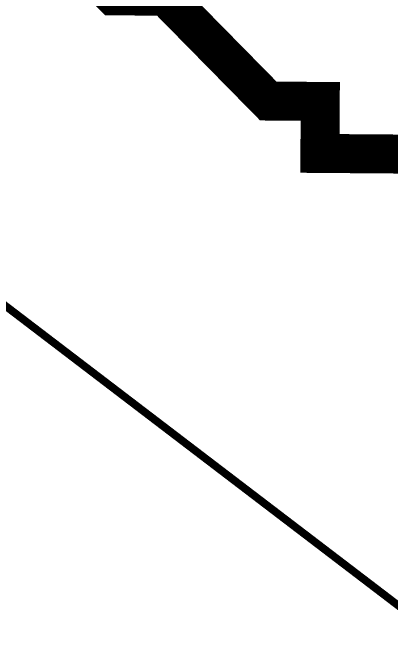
# Model space of a CAD drawing. Header units: metres. Extents: x 326467 to 340077, y 1811030 to 1824953.
# Drawn here: x 328864.8 to 328894.3, y 1812516.5 to 1812566.5 of the extents above; entities that cross this region are included whole.
import ezdxf

# ---------------------------------------------------------------- set-up
doc = ezdxf.new("R2010")
doc.units = ezdxf.units.M
doc.header["$MEASUREMENT"] = 0
doc.layers.add('HAZARDS LINE', color=1, linetype='Continuous')
doc.layers.add('SURVEY PLOT BOUNDARY', color=35, linetype='Continuous')

# ---------------------------------------------------------------- blocks, each defined once
blk = doc.blocks.new('16')
at = {"layer": 'HAZARDS LINE', "lineweight": 18, "const_width": 3.032}
blk.add_lwpolyline([(328868.65, 1812571.927), (328872.662, 1812567.852), (328876.704, 1812567.821), (328880.715, 1812563.747), (328884.726, 1812559.673), (328888.769, 1812559.641), (328888.738, 1812555.598), (328892.78, 1812555.567), (328896.823, 1812555.536), (328900.834, 1812551.462), (328904.876, 1812551.43), (328908.919, 1812551.399), (328908.887, 1812547.356), (328912.93, 1812547.325), (328916.972, 1812547.294), (328921.015, 1812547.263), (328925.026, 1812543.188), (328929.068, 1812543.157)], dxfattribs=at)
at = {"layer": 'SURVEY PLOT BOUNDARY', "lineweight": 18, "const_width": 0.606}
for points in [[(329082.525, 1812521.756), (329082.494, 1812517.713), (329078.295, 1812497.529), (329029.599, 1812473.645), (328948.875, 1812490.441), (328896.542, 1812519.148), (328848.313, 1812555.91), (328808.17, 1812592.61), (328808.201, 1812596.653), (328800.21, 1812608.844), (328808.451, 1812628.997), (328848.844, 1812624.642), (328872.942, 1812604.24), (328901.146, 1812591.892)], [(328948.875, 1812490.441), (329029.599, 1812473.645), (329078.295, 1812497.529), (329082.494, 1812517.713), (329082.525, 1812521.756), (329135.139, 1812529.437), (329135.014, 1812513.265), (329097.415, 1812355.866), (329077.11, 1812343.892), (329047.783, 1812210.689), (329031.613, 1812210.814), (328902.256, 1812211.812), (328708.281, 1812221.396), (328659.897, 1812237.942), (328684.807, 1812322.66), (328725.293, 1812330.434), (328786.71, 1812431.043), (328860.035, 1812503.257), (328779.498, 1812544.311), (328800.21, 1812608.844), (328808.201, 1812596.653), (328808.17, 1812592.61), (328848.313, 1812555.91), (328896.542, 1812519.148)]]:
    blk.add_lwpolyline(points, close=True, dxfattribs=at)

msp = doc.modelspace()

# ---------------------------------------------------------------- block references
msp.add_blockref('16', (0, 0))

doc.saveas('drawing.dxf')
